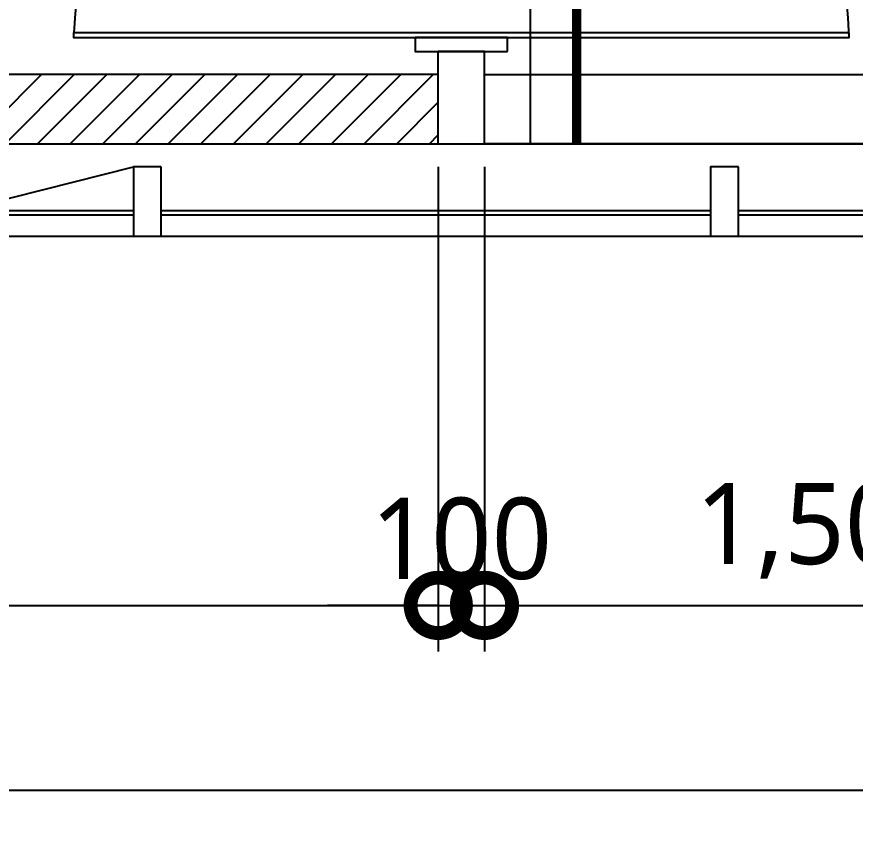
# Model space of a CAD drawing. Extents: x 11477420 to 23072185, y -28506554 to -14238804.
# Drawn here: x 11519683 to 11521499, y -14284899 to -14283124 of the extents above; entities that cross this region are included whole.
import ezdxf

# ---------------------------------------------------------------- set-up
doc = ezdxf.new("R2010")
doc.units = 0
doc.header["$LTSCALE"] = 50
doc.header["$MEASUREMENT"] = 0
doc.linetypes.add('HIDDEN', pattern=[0.375, 0.25, -0.125])
doc.layers.get('0').update_dxf_attribs({"linetype": 'CONTINUOUS'})
doc.layers.get('DEFPOINTS').update_dxf_attribs({"linetype": 'CONTINUOUS'})
for name, color, linetype in [('07-DIM WAL', 5, 'CONTINUOUS'), ('1.천장.벽체선(내벽)', 3, 'CONTINUOUS'), ('3 가구-붙박이', 6, 'CONTINUOUS'), ('C-WIN', 4, 'CONTINUOUS'), ('CO-DO-FR', 7, 'CONTINUOUS'), ('CO-DOOR', 8, 'CONTINUOUS'), ('RC-LIGHT', 7, 'CONTINUOUS')]:
    doc.layers.add(name, color=color, linetype=linetype)
doc.styles.add('DAWIN', font='NanumSquareR.ttf')
doc.dimstyles.new('80', dxfattribs={"dimscale": 80, "dimtxt": 2.2, "dimasz": 3, "dimexe": 1.25, "dimexo": 0.625, "dimtad": 1, "dimdec": 0, "dimzin": 0, "dimdsep": 46, "dimlunit": 6, "dimtxsty": 'DAWIN', "dimblk1": 'DOTSMALL', "dimblk2": 'DOTSMALL', "dimsah": 1, "dimcen": 0.001, "dimclrd": 1, "dimclre": 1, "dimclrt": 3, "dimadec": 0, "dimazin": 0, "dimtfac": 1, "dimtdec": 0, "dimtix": 1, "dimtmove": 2, "dimatfit": 3, "dimldrblk": 'DOTSMALL', "dimfxl": 0, "dimtolj": 1, "dimtzin": 0, "dimarcsym": 0})

# ---------------------------------------------------------------- blocks, each defined once
blk = doc.blocks.new('flooor')
at = {"ltscale": 30}
blk.add_lwpolyline([(11493206.8, -14188346.8), (11493801.8, -14188496.8), (11494396.8, -14188346.8)], dxfattribs=at)
at = {"layer": 'C-WIN', "ltscale": 30}
for p, q in [((11492056.8, -14188296.8), (11509215.4, -14188296.8)), ((11494396.8, -14188441.8), (11493206.8, -14188441.8)), ((11494396.8, -14188451.8), (11493206.8, -14188451.8)), ((11495646.8, -14188441.8), (11494456.8, -14188441.8)), ((11495646.8, -14188451.8), (11494456.8, -14188451.8)), ((11496896.8, -14188441.8), (11495706.8, -14188441.8)), ((11496896.8, -14188451.8), (11495706.8, -14188451.8)), ((11492056.8, -14188496.8), (11509298.2, -14188496.8))]:
    blk.add_line(p, q, dxfattribs=at)
for points in [[(11494456.8, -14188346.8), (11494396.8, -14188346.8), (11494396.8, -14188496.8), (11494456.8, -14188496.8)], [(11495706.8, -14188346.8), (11495646.8, -14188346.8), (11495646.8, -14188496.8), (11495706.8, -14188496.8)]]:
    blk.add_lwpolyline(points, close=True, dxfattribs=at)
blk = doc.blocks.new('flooor2')
at = {"layer": '1.천장.벽체선(내벽)', "ltscale": 30}
h = blk.add_hatch(dxfattribs=at)
h.set_pattern_fill('_USER', color=256, scale=50, angle=45, pattern_type=0)
h.set_pattern_definition([(45, (-6e-09, -24560), (-35.35533906, 35.35533906), [])])
h.paths.add_polyline_path([(11520596.1, -14283249.4), (11517596.1, -14283249.4), (11517596.1, -14283399.4), (11520596.1, -14283399.4)])
at = {"layer": '1.천장.벽체선(내벽)'}
for p, q in [((11520596.1, -14283399.4), (11520596.1, -14283199.4)), ((11520696.1, -14283399.4), (11520696.1, -14283199.4))]:
    blk.add_line(p, q, dxfattribs=at)
at = {"layer": '1.천장.벽체선(내벽)', "ltscale": 30}
blk.add_line((11520696.1, -14283199.4), (11520596.1, -14283199.4), dxfattribs=at)
blk.add_lwpolyline([(11520596.1, -14283249.4), (11517596.1, -14283249.4), (11517596.1, -14283399.4), (11520596.1, -14283399.4)], close=True, dxfattribs=at)
at = {"layer": '3 가구-붙박이', "color": 8}
for p, q in [((11520696.1, -14283399.4), (11520696.1, -14283249.4)), ((11520696.1, -14283249.4), (11522196.1, -14283249.4)), ((11522196.1, -14283399.4), (11520696.1, -14283399.4))]:
    blk.add_line(p, q, dxfattribs=at)
at = {"layer": 'CO-DO-FR', "color": 8}
blk.add_lwpolyline([(11520746.1, -14283199.4), (11520746.1, -14283169.4), (11520546.1, -14283169.4), (11520546.1, -14283199.4)], close=True, dxfattribs=at)
at = {"layer": 'CO-DOOR'}
blk.add_lwpolyline([(11521486.1, -14283159.4), (11519806.1, -14283159.4), (11519806.1, -14283169.4), (11521486.1, -14283169.4)], close=True, dxfattribs=at)
blk.add_arc((11520646.4, -14283184.2), 839.8, 1.0082, 178.3093, dxfattribs=at)
blk.add_blockref('flooor', (25539.3, -95102.6))
blk = doc.blocks.new('_DOTSMALL')
at = {"color": 0, "linetype": 'ByBlock', "const_width": 0.5}
blk.add_lwpolyline([(-0.0625, 0, 1), (0.0625, 0, 1)], format="xyb", close=True, dxfattribs=at)
blk = doc.blocks.new('*D314')
at = {"layer": '07-DIM WAL', "color": 1, "lineweight": -2, "ltscale": 30}
for p, q in [((11517596.1, -14283449.4), (11517596.1, -14284899.4)), ((11537874.1, -14283449.4), (11537874.1, -14284899.4)), ((11517596.1, -14284799.4), (11537874.1, -14284799.4))]:
    blk.add_line(p, q, dxfattribs=at)
at = {"layer": 'DEFPOINTS', "color": 0, "ltscale": 30}
for p in [(11517596.1, -14283399.4), (11537874.1, -14283399.4), (11537874.1, -14284799.4)]:
    blk.add_point(p, dxfattribs=at)
at = {"layer": '07-DIM WAL', "color": 1, "lineweight": -2, "ltscale": 30, "xscale": 240, "yscale": 240, "zscale": 240, "rotation": 180}
blk.add_blockref('_DOTSMALL', (11517596.1, -14284799.4), dxfattribs=at)
at = {"layer": '07-DIM WAL', "color": 1, "lineweight": -2, "ltscale": 30, "xscale": 240, "yscale": 240, "zscale": 240}
blk.add_blockref('_DOTSMALL', (11537874.1, -14284799.4), dxfattribs=at)
at = {"layer": '07-DIM WAL', "color": 3, "ltscale": 30, "insert": (11527735.1, -14284637.9), "char_height": 176, "attachment_point": 5, "style": 'DAWIN'}
blk.add_mtext('\\A1;20,278', dxfattribs=at)
blk = doc.blocks.new('*D316')
at = {"layer": '07-DIM WAL', "color": 1, "lineweight": -2, "ltscale": 30}
for p, q in [((11517596.1, -14283449.4), (11517596.1, -14284499.4)), ((11520596.1, -14283449.4), (11520596.1, -14284499.4)), ((11517596.1, -14284399.4), (11520596.1, -14284399.4))]:
    blk.add_line(p, q, dxfattribs=at)
at = {"layer": 'DEFPOINTS', "color": 0, "ltscale": 30}
for p in [(11517596.1, -14283399.4), (11520596.1, -14283399.4), (11520596.1, -14284399.4)]:
    blk.add_point(p, dxfattribs=at)
at = {"layer": '07-DIM WAL', "color": 1, "lineweight": -2, "ltscale": 30, "xscale": 240, "yscale": 240, "zscale": 240, "rotation": 180}
blk.add_blockref('_DOTSMALL', (11517596.1, -14284399.4), dxfattribs=at)
at = {"layer": '07-DIM WAL', "color": 1, "lineweight": -2, "ltscale": 30, "xscale": 240, "yscale": 240, "zscale": 240}
blk.add_blockref('_DOTSMALL', (11520596.1, -14284399.4), dxfattribs=at)
at = {"layer": '07-DIM WAL', "color": 3, "ltscale": 30, "insert": (11519096.1, -14284237.9), "char_height": 176, "attachment_point": 5, "style": 'DAWIN'}
blk.add_mtext('\\A1;3,000', dxfattribs=at)
blk = doc.blocks.new('*D317')
at = {"layer": '07-DIM WAL', "color": 1, "lineweight": -2, "ltscale": 30}
for p, q in [((11520596.1, -14283449.4), (11520596.1, -14284499.4)), ((11520696.1, -14283449.4), (11520696.1, -14284499.4)), ((11520596.1, -14284399.4), (11520356.1, -14284399.4)), ((11520596.1, -14284399.4), (11520696.1, -14284399.4)), ((11520696.1, -14284399.4), (11520936.1, -14284399.4))]:
    blk.add_line(p, q, dxfattribs=at)
at = {"layer": 'DEFPOINTS', "color": 0, "ltscale": 30}
for p in [(11520596.1, -14283399.4), (11520696.1, -14283399.4), (11520696.1, -14284399.4)]:
    blk.add_point(p, dxfattribs=at)
at = {"layer": '07-DIM WAL', "color": 1, "lineweight": -2, "ltscale": 30, "xscale": 240, "yscale": 240, "zscale": 240}
blk.add_blockref('_DOTSMALL', (11520596.1, -14284399.4), dxfattribs=at)
at = {"layer": '07-DIM WAL', "color": 1, "lineweight": -2, "ltscale": 30, "xscale": 240, "yscale": 240, "zscale": 240, "rotation": 180}
blk.add_blockref('_DOTSMALL', (11520696.1, -14284399.4), dxfattribs=at)
at = {"layer": '07-DIM WAL', "color": 3, "ltscale": 30, "insert": (11520646.1, -14284255.4), "char_height": 176, "attachment_point": 5, "style": 'DAWIN'}
blk.add_mtext('\\A1;100', dxfattribs=at)
blk = doc.blocks.new('*D331')
at = {"layer": '07-DIM WAL', "color": 1, "lineweight": -2, "ltscale": 30}
for p, q in [((11520696.1, -14283449.4), (11520696.1, -14284499.4)), ((11522196.1, -14283449.4), (11522196.1, -14284499.4)), ((11520696.1, -14284399.4), (11522196.1, -14284399.4))]:
    blk.add_line(p, q, dxfattribs=at)
at = {"layer": 'DEFPOINTS', "color": 0, "ltscale": 30}
for p in [(11520696.1, -14283399.4), (11522196.1, -14283399.4), (11522196.1, -14284399.4)]:
    blk.add_point(p, dxfattribs=at)
at = {"layer": '07-DIM WAL', "color": 1, "lineweight": -2, "ltscale": 30, "xscale": 240, "yscale": 240, "zscale": 240, "rotation": 180}
blk.add_blockref('_DOTSMALL', (11520696.1, -14284399.4), dxfattribs=at)
at = {"layer": '07-DIM WAL', "color": 1, "lineweight": -2, "ltscale": 30, "xscale": 240, "yscale": 240, "zscale": 240}
blk.add_blockref('_DOTSMALL', (11522196.1, -14284399.4), dxfattribs=at)
at = {"layer": '07-DIM WAL', "color": 3, "ltscale": 30, "insert": (11521446.1, -14284237.9), "char_height": 176, "attachment_point": 5, "style": 'DAWIN'}
blk.add_mtext('\\A1;1,500', dxfattribs=at)

msp = doc.modelspace()

# ---------------------------------------------------------------- linework, layer by layer
at = {"layer": '07-DIM WAL', "color": 10, "linetype": 'HIDDEN', "ltscale": 10, "const_width": 20}
msp.add_lwpolyline([(11520896.1, -14283399.4), (11520896.1, -14272994.4)], dxfattribs=at)
at = {"layer": 'RC-LIGHT', "ltscale": 30}
msp.add_lwpolyline([(11520796.1, -14283399.4), (11520796.1, -14272994.4)], dxfattribs=at)

# ---------------------------------------------------------------- block references
msp.add_blockref('flooor2', (0, 0))

# ---------------------------------------------------------------- dimensions: what is measured, and where the dimension line sits
at = {"layer": '07-DIM WAL', "ltscale": 30}
for base, p1, p2, picture, middle in [((11537874.1, -14284799.4), (11517596.1, -14283399.4), (11537874.1, -14283399.4), '*D314', (11527735.1, -14284637.9)), ((11520596.1, -14284399.4), (11517596.1, -14283399.4), (11520596.1, -14283399.4), '*D316', (11519096.1, -14284237.9)), ((11520696.1, -14284399.4), (11520596.1, -14283399.4), (11520696.1, -14283399.4), '*D317', (11520646.1, -14284255.4)), ((11522196.1, -14284399.4), (11520696.1, -14283399.4), (11522196.1, -14283399.4), '*D331', (11521446.1, -14284237.9))]:
    dim = msp.add_linear_dim(base=base, p1=p1, p2=p2, dimstyle='80', dxfattribs=at)
    dim.commit()
    dim.dimension.update_dxf_attribs({"geometry": picture, "text_midpoint": middle})

doc.saveas('drawing.dxf')
